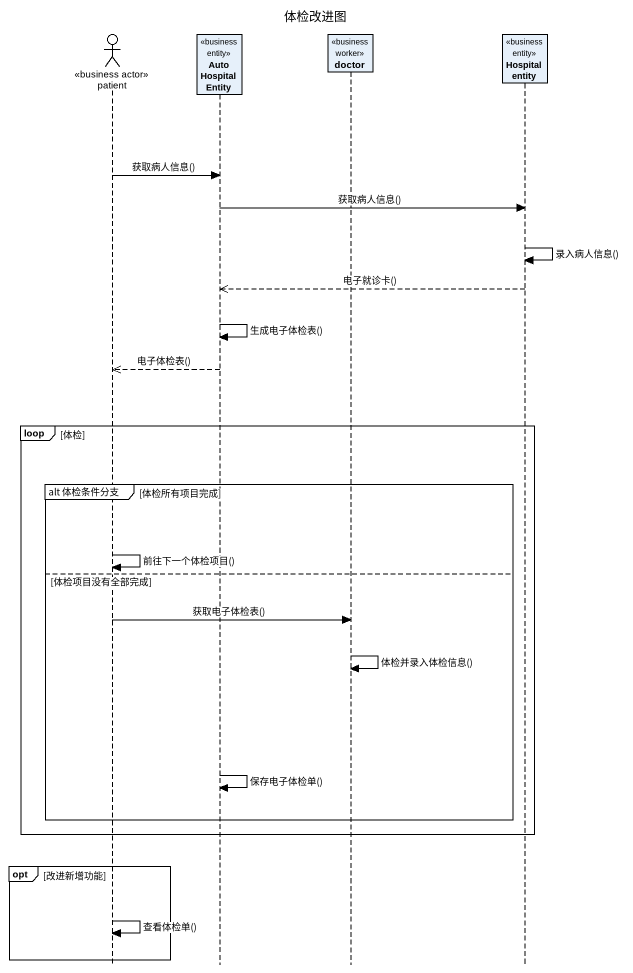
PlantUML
@startuml
title 体检改进图
hide footbox
actor patient <<business actor>>
participant "Auto Hospital Entity" as Auto_Hospital_Entity <<business entity>>
participant doctor <<business worker>>
participant "Hospital entity" as Hospital_entity <<business entity>>

patient -> Auto_Hospital_Entity : 获取病人信息()
Auto_Hospital_Entity -> Hospital_entity : 获取病人信息()
Hospital_entity -> Hospital_entity : 录入病人信息()
Hospital_entity -->> Auto_Hospital_Entity : 电子就诊卡()
Auto_Hospital_Entity -> Auto_Hospital_Entity : 生成电子体检表()
Auto_Hospital_Entity -->> patient : 电子体检表()
loop 体检
  group alt 体检条件分支 [体检所有项目完成]
    patient -> patient : 前往下一个体检项目()
  else 体检项目没有全部完成
    patient -> doctor : 获取电子体检表()
    doctor -> doctor : 体检并录入体检信息()
    Auto_Hospital_Entity -> Auto_Hospital_Entity : 保存电子体检单()
  end
end
opt 改进新增功能
  patient -> patient : 查看体检单()
end
@enduml
